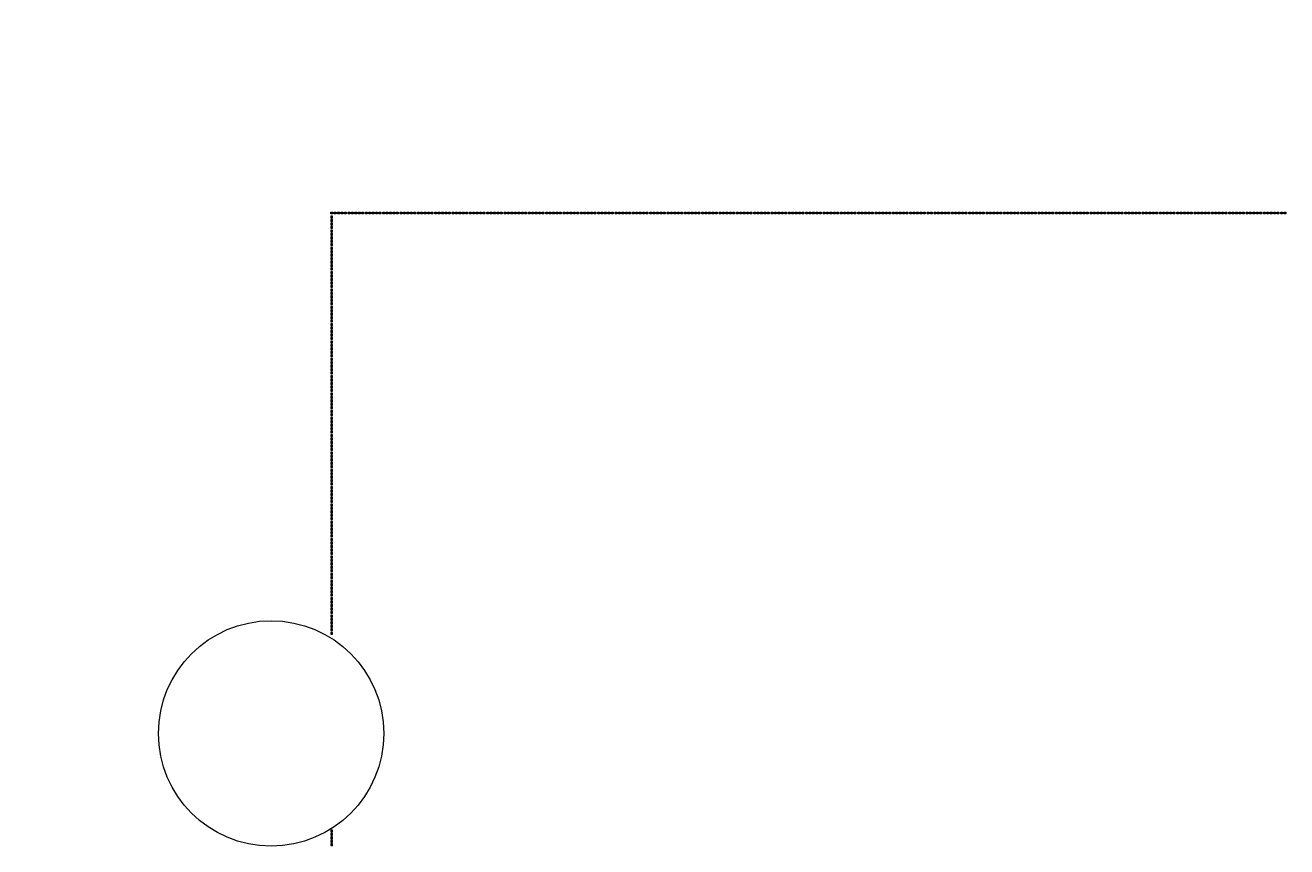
# Model space of a CAD drawing. Header units: inches. Extents: x 734146 to 834146, y 204695 to 304695.
# Drawn here: x 742060 to 744243, y 251534 to 252955 of the extents above; entities that cross this region are included whole.
import ezdxf

# ---------------------------------------------------------------- set-up
doc = ezdxf.new("R2010")
doc.units = ezdxf.units.IN
doc.header["$MEASUREMENT"] = 0

msp = doc.modelspace()

# ---------------------------------------------------------------- linework, layer by layer
for points in [[(742588.7, 252631.7), (742591.7, 252631.7), (742591.7, 252628.7), (742588.7, 252628.7)], [(742594.7, 252631.7), (742597.7, 252631.7), (742597.7, 252628.7), (742594.7, 252628.7)], [(742600.7, 252631.7), (742603.7, 252631.7), (742603.7, 252628.7), (742600.7, 252628.7)], [(742606.7, 252631.7), (742609.7, 252631.7), (742609.7, 252628.7), (742606.7, 252628.7)], [(742612.7, 252631.7), (742615.7, 252631.7), (742615.7, 252628.7), (742612.7, 252628.7)], [(742618.7, 252631.7), (742621.7, 252631.7), (742621.7, 252628.7), (742618.7, 252628.7)], [(742624.7, 252631.7), (742627.7, 252631.7), (742627.7, 252628.7), (742624.7, 252628.7)], [(742630.7, 252631.7), (742633.7, 252631.7), (742633.7, 252628.7), (742630.7, 252628.7)], [(742636.7, 252631.7), (742639.7, 252631.7), (742639.7, 252628.7), (742636.7, 252628.7)], [(742642.7, 252631.7), (742645.7, 252631.7), (742645.7, 252628.7), (742642.7, 252628.7)], [(742648.7, 252631.7), (742651.7, 252631.7), (742651.7, 252628.7), (742648.7, 252628.7)], [(742654.7, 252631.7), (742657.7, 252631.7), (742657.7, 252628.7), (742654.7, 252628.7)], [(742660.7, 252631.7), (742663.7, 252631.7), (742663.7, 252628.7), (742660.7, 252628.7)], [(742666.7, 252631.7), (742669.7, 252631.7), (742669.7, 252628.7), (742666.7, 252628.7)], [(742672.7, 252631.7), (742675.7, 252631.7), (742675.7, 252628.7), (742672.7, 252628.7)], [(742678.7, 252631.7), (742681.7, 252631.7), (742681.7, 252628.7), (742678.7, 252628.7)], [(742684.7, 252631.7), (742687.7, 252631.7), (742687.7, 252628.7), (742684.7, 252628.7)], [(742690.7, 252631.7), (742693.7, 252631.7), (742693.7, 252628.7), (742690.7, 252628.7)], [(742696.7, 252631.7), (742699.7, 252631.7), (742699.7, 252628.7), (742696.7, 252628.7)], [(742702.7, 252631.7), (742705.7, 252631.7), (742705.7, 252628.7), (742702.7, 252628.7)], [(742708.7, 252631.7), (742711.7, 252631.7), (742711.7, 252628.7), (742708.7, 252628.7)], [(742714.7, 252631.7), (742717.7, 252631.7), (742717.7, 252628.7), (742714.7, 252628.7)], [(742720.7, 252631.7), (742723.7, 252631.7), (742723.7, 252628.7), (742720.7, 252628.7)], [(742726.7, 252631.7), (742729.7, 252631.7), (742729.7, 252628.7), (742726.7, 252628.7)], [(742732.7, 252631.7), (742735.7, 252631.7), (742735.7, 252628.7), (742732.7, 252628.7)], [(742738.7, 252631.7), (742741.7, 252631.7), (742741.7, 252628.7), (742738.7, 252628.7)], [(742744.7, 252631.7), (742747.7, 252631.7), (742747.7, 252628.7), (742744.7, 252628.7)], [(742750.7, 252631.7), (742753.7, 252631.7), (742753.7, 252628.7), (742750.7, 252628.7)], [(742756.7, 252631.7), (742759.7, 252631.7), (742759.7, 252628.7), (742756.7, 252628.7)], [(742762.7, 252631.7), (742765.7, 252631.7), (742765.7, 252628.7), (742762.7, 252628.7)], [(742768.7, 252631.7), (742771.7, 252631.7), (742771.7, 252628.7), (742768.7, 252628.7)], [(742774.7, 252631.7), (742777.7, 252631.7), (742777.7, 252628.7), (742774.7, 252628.7)], [(742780.7, 252631.7), (742783.7, 252631.7), (742783.7, 252628.7), (742780.7, 252628.7)], [(742786.7, 252631.7), (742789.7, 252631.7), (742789.7, 252628.7), (742786.7, 252628.7)], [(742792.7, 252631.7), (742795.7, 252631.7), (742795.7, 252628.7), (742792.7, 252628.7)], [(742798.7, 252631.7), (742801.7, 252631.7), (742801.7, 252628.7), (742798.7, 252628.7)], [(742804.7, 252631.7), (742807.7, 252631.7), (742807.7, 252628.7), (742804.7, 252628.7)], [(742810.7, 252631.7), (742813.7, 252631.7), (742813.7, 252628.7), (742810.7, 252628.7)], [(742816.7, 252631.7), (742819.7, 252631.7), (742819.7, 252628.7), (742816.7, 252628.7)], [(742822.7, 252631.7), (742825.7, 252631.7), (742825.7, 252628.7), (742822.7, 252628.7)], [(742828.7, 252631.7), (742831.7, 252631.7), (742831.7, 252628.7), (742828.7, 252628.7)], [(742834.7, 252631.7), (742837.7, 252631.7), (742837.7, 252628.7), (742834.7, 252628.7)], [(742840.7, 252631.7), (742843.7, 252631.7), (742843.7, 252628.7), (742840.7, 252628.7)], [(742846.7, 252631.7), (742849.7, 252631.7), (742849.7, 252628.7), (742846.7, 252628.7)], [(742852.7, 252631.7), (742855.7, 252631.7), (742855.7, 252628.7), (742852.7, 252628.7)], [(742858.7, 252631.7), (742861.7, 252631.7), (742861.7, 252628.7), (742858.7, 252628.7)], [(742864.7, 252631.7), (742867.7, 252631.7), (742867.7, 252628.7), (742864.7, 252628.7)], [(742870.7, 252631.7), (742873.7, 252631.7), (742873.7, 252628.7), (742870.7, 252628.7)], [(742876.7, 252631.7), (742879.7, 252631.7), (742879.7, 252628.7), (742876.7, 252628.7)], [(742882.7, 252631.7), (742885.7, 252631.7), (742885.7, 252628.7), (742882.7, 252628.7)], [(742888.7, 252631.7), (742891.7, 252631.7), (742891.7, 252628.7), (742888.7, 252628.7)], [(742894.7, 252631.7), (742897.7, 252631.7), (742897.7, 252628.7), (742894.7, 252628.7)], [(742900.7, 252631.7), (742903.7, 252631.7), (742903.7, 252628.7), (742900.7, 252628.7)], [(742906.7, 252631.7), (742909.7, 252631.7), (742909.7, 252628.7), (742906.7, 252628.7)], [(742912.7, 252631.7), (742915.7, 252631.7), (742915.7, 252628.7), (742912.7, 252628.7)], [(742918.7, 252631.7), (742921.7, 252631.7), (742921.7, 252628.7), (742918.7, 252628.7)], [(742924.7, 252631.7), (742927.7, 252631.7), (742927.7, 252628.7), (742924.7, 252628.7)], [(742930.7, 252631.7), (742933.7, 252631.7), (742933.7, 252628.7), (742930.7, 252628.7)], [(742936.7, 252631.7), (742939.7, 252631.7), (742939.7, 252628.7), (742936.7, 252628.7)], [(742942.7, 252631.7), (742945.7, 252631.7), (742945.7, 252628.7), (742942.7, 252628.7)], [(742948.7, 252631.7), (742951.7, 252631.7), (742951.7, 252628.7), (742948.7, 252628.7)], [(742954.7, 252631.7), (742957.7, 252631.7), (742957.7, 252628.7), (742954.7, 252628.7)], [(742960.7, 252631.7), (742963.7, 252631.7), (742963.7, 252628.7), (742960.7, 252628.7)], [(742966.7, 252631.7), (742969.7, 252631.7), (742969.7, 252628.7), (742966.7, 252628.7)], [(742972.7, 252631.7), (742975.7, 252631.7), (742975.7, 252628.7), (742972.7, 252628.7)], [(742978.7, 252631.7), (742981.7, 252631.7), (742981.7, 252628.7), (742978.7, 252628.7)], [(742984.7, 252631.7), (742987.7, 252631.7), (742987.7, 252628.7), (742984.7, 252628.7)], [(742990.7, 252631.7), (742993.7, 252631.7), (742993.7, 252628.7), (742990.7, 252628.7)], [(742996.7, 252631.7), (742999.7, 252631.7), (742999.7, 252628.7), (742996.7, 252628.7)], [(743002.7, 252631.7), (743005.7, 252631.7), (743005.7, 252628.7), (743002.7, 252628.7)], [(743008.7, 252631.7), (743011.7, 252631.7), (743011.7, 252628.7), (743008.7, 252628.7)], [(743014.7, 252631.7), (743017.7, 252631.7), (743017.7, 252628.7), (743014.7, 252628.7)], [(743020.7, 252631.7), (743023.7, 252631.7), (743023.7, 252628.7), (743020.7, 252628.7)], [(743026.7, 252631.7), (743029.7, 252631.7), (743029.7, 252628.7), (743026.7, 252628.7)], [(743032.7, 252631.7), (743035.7, 252631.7), (743035.7, 252628.7), (743032.7, 252628.7)], [(743038.7, 252631.7), (743041.7, 252631.7), (743041.7, 252628.7), (743038.7, 252628.7)], [(743044.7, 252631.7), (743047.7, 252631.7), (743047.7, 252628.7), (743044.7, 252628.7)], [(743050.7, 252631.7), (743053.7, 252631.7), (743053.7, 252628.7), (743050.7, 252628.7)], [(743056.7, 252631.7), (743059.7, 252631.7), (743059.7, 252628.7), (743056.7, 252628.7)], [(743062.7, 252631.7), (743065.7, 252631.7), (743065.7, 252628.7), (743062.7, 252628.7)], [(743068.7, 252631.7), (743071.7, 252631.7), (743071.7, 252628.7), (743068.7, 252628.7)], [(743074.7, 252631.7), (743077.7, 252631.7), (743077.7, 252628.7), (743074.7, 252628.7)], [(743080.7, 252631.7), (743083.7, 252631.7), (743083.7, 252628.7), (743080.7, 252628.7)], [(743086.7, 252631.7), (743089.7, 252631.7), (743089.7, 252628.7), (743086.7, 252628.7)], [(743092.7, 252631.7), (743095.7, 252631.7), (743095.7, 252628.7), (743092.7, 252628.7)], [(743098.7, 252631.7), (743101.7, 252631.7), (743101.7, 252628.7), (743098.7, 252628.7)], [(743104.7, 252631.7), (743107.7, 252631.7), (743107.7, 252628.7), (743104.7, 252628.7)], [(743110.7, 252631.7), (743113.7, 252631.7), (743113.7, 252628.7), (743110.7, 252628.7)], [(743116.7, 252631.7), (743119.7, 252631.7), (743119.7, 252628.7), (743116.7, 252628.7)], [(743122.7, 252631.7), (743125.7, 252631.7), (743125.7, 252628.7), (743122.7, 252628.7)], [(743128.7, 252631.7), (743131.7, 252631.7), (743131.7, 252628.7), (743128.7, 252628.7)], [(743134.7, 252631.7), (743137.7, 252631.7), (743137.7, 252628.7), (743134.7, 252628.7)], [(743140.7, 252631.7), (743143.7, 252631.7), (743143.7, 252628.7), (743140.7, 252628.7)], [(743146.7, 252631.7), (743149.7, 252631.7), (743149.7, 252628.7), (743146.7, 252628.7)], [(743152.7, 252631.7), (743155.7, 252631.7), (743155.7, 252628.7), (743152.7, 252628.7)], [(743158.7, 252631.7), (743161.7, 252631.7), (743161.7, 252628.7), (743158.7, 252628.7)], [(743164.7, 252631.7), (743167.7, 252631.7), (743167.7, 252628.7), (743164.7, 252628.7)], [(743170.7, 252631.7), (743173.7, 252631.7), (743173.7, 252628.7), (743170.7, 252628.7)], [(743176.7, 252631.7), (743179.7, 252631.7), (743179.7, 252628.7), (743176.7, 252628.7)], [(743182.7, 252631.7), (743185.7, 252631.7), (743185.7, 252628.7), (743182.7, 252628.7)], [(743188.7, 252631.7), (743191.7, 252631.7), (743191.7, 252628.7), (743188.7, 252628.7)], [(743194.7, 252631.7), (743197.7, 252631.7), (743197.7, 252628.7), (743194.7, 252628.7)], [(743200.7, 252631.7), (743203.7, 252631.7), (743203.7, 252628.7), (743200.7, 252628.7)], [(743206.7, 252631.7), (743209.7, 252631.7), (743209.7, 252628.7), (743206.7, 252628.7)], [(743212.7, 252631.7), (743215.7, 252631.7), (743215.7, 252628.7), (743212.7, 252628.7)], [(743218.7, 252631.7), (743221.7, 252631.7), (743221.7, 252628.7), (743218.7, 252628.7)], [(743224.7, 252631.7), (743227.7, 252631.7), (743227.7, 252628.7), (743224.7, 252628.7)], [(743230.7, 252631.7), (743233.7, 252631.7), (743233.7, 252628.7), (743230.7, 252628.7)], [(743236.7, 252631.7), (743239.7, 252631.7), (743239.7, 252628.7), (743236.7, 252628.7)], [(743242.7, 252631.7), (743245.7, 252631.7), (743245.7, 252628.7), (743242.7, 252628.7)], [(743248.7, 252631.7), (743251.7, 252631.7), (743251.7, 252628.7), (743248.7, 252628.7)], [(743254.7, 252631.7), (743257.7, 252631.7), (743257.7, 252628.7), (743254.7, 252628.7)], [(743260.7, 252631.7), (743263.7, 252631.7), (743263.7, 252628.7), (743260.7, 252628.7)], [(743266.7, 252631.7), (743269.7, 252631.7), (743269.7, 252628.7), (743266.7, 252628.7)], [(743272.7, 252631.7), (743275.7, 252631.7), (743275.7, 252628.7), (743272.7, 252628.7)], [(743278.7, 252631.7), (743281.7, 252631.7), (743281.7, 252628.7), (743278.7, 252628.7)], [(743284.7, 252631.7), (743287.7, 252631.7), (743287.7, 252628.7), (743284.7, 252628.7)], [(743290.7, 252631.7), (743293.7, 252631.7), (743293.7, 252628.7), (743290.7, 252628.7)], [(743296.7, 252631.7), (743299.7, 252631.7), (743299.7, 252628.7), (743296.7, 252628.7)], [(743302.7, 252631.7), (743305.7, 252631.7), (743305.7, 252628.7), (743302.7, 252628.7)], [(743308.7, 252631.7), (743311.7, 252631.7), (743311.7, 252628.7), (743308.7, 252628.7)], [(743314.7, 252631.7), (743317.7, 252631.7), (743317.7, 252628.7), (743314.7, 252628.7)], [(743320.7, 252631.7), (743323.7, 252631.7), (743323.7, 252628.7), (743320.7, 252628.7)], [(743326.7, 252631.7), (743329.7, 252631.7), (743329.7, 252628.7), (743326.7, 252628.7)], [(743332.7, 252631.7), (743335.7, 252631.7), (743335.7, 252628.7), (743332.7, 252628.7)], [(743338.7, 252631.7), (743341.7, 252631.7), (743341.7, 252628.7), (743338.7, 252628.7)], [(743344.7, 252631.7), (743347.7, 252631.7), (743347.7, 252628.7), (743344.7, 252628.7)], [(743350.7, 252631.7), (743353.7, 252631.7), (743353.7, 252628.7), (743350.7, 252628.7)], [(743356.7, 252631.7), (743359.7, 252631.7), (743359.7, 252628.7), (743356.7, 252628.7)], [(743362.7, 252631.7), (743365.7, 252631.7), (743365.7, 252628.7), (743362.7, 252628.7)], [(743368.7, 252631.7), (743371.7, 252631.7), (743371.7, 252628.7), (743368.7, 252628.7)], [(743374.7, 252631.7), (743377.7, 252631.7), (743377.7, 252628.7), (743374.7, 252628.7)], [(743380.7, 252631.7), (743383.7, 252631.7), (743383.7, 252628.7), (743380.7, 252628.7)], [(743386.7, 252631.7), (743389.7, 252631.7), (743389.7, 252628.7), (743386.7, 252628.7)], [(743392.7, 252631.7), (743395.7, 252631.7), (743395.7, 252628.7), (743392.7, 252628.7)], [(743398.7, 252631.7), (743401.7, 252631.7), (743401.7, 252628.7), (743398.7, 252628.7)], [(743404.7, 252631.7), (743407.7, 252631.7), (743407.7, 252628.7), (743404.7, 252628.7)], [(743410.7, 252631.7), (743413.7, 252631.7), (743413.7, 252628.7), (743410.7, 252628.7)], [(743416.7, 252631.7), (743419.7, 252631.7), (743419.7, 252628.7), (743416.7, 252628.7)], [(743422.7, 252631.7), (743425.7, 252631.7), (743425.7, 252628.7), (743422.7, 252628.7)], [(743428.7, 252631.7), (743431.7, 252631.7), (743431.7, 252628.7), (743428.7, 252628.7)], [(743434.7, 252631.7), (743437.7, 252631.7), (743437.7, 252628.7), (743434.7, 252628.7)], [(743440.7, 252631.7), (743443.7, 252631.7), (743443.7, 252628.7), (743440.7, 252628.7)], [(743446.7, 252631.7), (743449.7, 252631.7), (743449.7, 252628.7), (743446.7, 252628.7)], [(743452.7, 252631.7), (743455.7, 252631.7), (743455.7, 252628.7), (743452.7, 252628.7)], [(743458.7, 252631.7), (743461.7, 252631.7), (743461.7, 252628.7), (743458.7, 252628.7)], [(743464.7, 252631.7), (743467.7, 252631.7), (743467.7, 252628.7), (743464.7, 252628.7)], [(743470.7, 252631.7), (743473.7, 252631.7), (743473.7, 252628.7), (743470.7, 252628.7)], [(743476.7, 252631.7), (743479.7, 252631.7), (743479.7, 252628.7), (743476.7, 252628.7)], [(743482.7, 252631.7), (743485.7, 252631.7), (743485.7, 252628.7), (743482.7, 252628.7)], [(743488.7, 252631.7), (743491.7, 252631.7), (743491.7, 252628.7), (743488.7, 252628.7)], [(743494.7, 252631.7), (743497.7, 252631.7), (743497.7, 252628.7), (743494.7, 252628.7)], [(743500.7, 252631.7), (743503.7, 252631.7), (743503.7, 252628.7), (743500.7, 252628.7)], [(743506.7, 252631.7), (743509.7, 252631.7), (743509.7, 252628.7), (743506.7, 252628.7)], [(743512.7, 252631.7), (743515.7, 252631.7), (743515.7, 252628.7), (743512.7, 252628.7)], [(743518.7, 252631.7), (743521.7, 252631.7), (743521.7, 252628.7), (743518.7, 252628.7)], [(743524.7, 252631.7), (743527.7, 252631.7), (743527.7, 252628.7), (743524.7, 252628.7)], [(743530.7, 252631.7), (743533.7, 252631.7), (743533.7, 252628.7), (743530.7, 252628.7)], [(743536.7, 252631.7), (743539.7, 252631.7), (743539.7, 252628.7), (743536.7, 252628.7)], [(743542.7, 252631.7), (743545.7, 252631.7), (743545.7, 252628.7), (743542.7, 252628.7)], [(743548.7, 252631.7), (743551.7, 252631.7), (743551.7, 252628.7), (743548.7, 252628.7)], [(743554.7, 252631.7), (743557.7, 252631.7), (743557.7, 252628.7), (743554.7, 252628.7)], [(743560.7, 252631.7), (743563.7, 252631.7), (743563.7, 252628.7), (743560.7, 252628.7)], [(743566.7, 252631.7), (743569.7, 252631.7), (743569.7, 252628.7), (743566.7, 252628.7)], [(743572.7, 252631.7), (743575.7, 252631.7), (743575.7, 252628.7), (743572.7, 252628.7)], [(743578.7, 252631.7), (743581.7, 252631.7), (743581.7, 252628.7), (743578.7, 252628.7)], [(743584.7, 252631.7), (743587.7, 252631.7), (743587.7, 252628.7), (743584.7, 252628.7)], [(743590.7, 252631.7), (743593.7, 252631.7), (743593.7, 252628.7), (743590.7, 252628.7)], [(743596.7, 252631.7), (743599.7, 252631.7), (743599.7, 252628.7), (743596.7, 252628.7)], [(743602.7, 252631.7), (743605.7, 252631.7), (743605.7, 252628.7), (743602.7, 252628.7)], [(743608.7, 252631.7), (743611.7, 252631.7), (743611.7, 252628.7), (743608.7, 252628.7)], [(743614.7, 252631.7), (743617.7, 252631.7), (743617.7, 252628.7), (743614.7, 252628.7)], [(743620.7, 252631.7), (743623.7, 252631.7), (743623.7, 252628.7), (743620.7, 252628.7)], [(743626.7, 252631.7), (743629.7, 252631.7), (743629.7, 252628.7), (743626.7, 252628.7)], [(743632.7, 252631.7), (743635.7, 252631.7), (743635.7, 252628.7), (743632.7, 252628.7)], [(743638.7, 252631.7), (743641.7, 252631.7), (743641.7, 252628.7), (743638.7, 252628.7)], [(743644.7, 252631.7), (743647.7, 252631.7), (743647.7, 252628.7), (743644.7, 252628.7)], [(743650.7, 252631.7), (743653.7, 252631.7), (743653.7, 252628.7), (743650.7, 252628.7)], [(743656.7, 252631.7), (743659.7, 252631.7), (743659.7, 252628.7), (743656.7, 252628.7)], [(743662.7, 252631.7), (743665.7, 252631.7), (743665.7, 252628.7), (743662.7, 252628.7)], [(743668.7, 252631.7), (743671.7, 252631.7), (743671.7, 252628.7), (743668.7, 252628.7)], [(743674.7, 252631.7), (743677.7, 252631.7), (743677.7, 252628.7), (743674.7, 252628.7)], [(743680.7, 252631.7), (743683.7, 252631.7), (743683.7, 252628.7), (743680.7, 252628.7)], [(743686.7, 252631.7), (743689.7, 252631.7), (743689.7, 252628.7), (743686.7, 252628.7)], [(743692.7, 252631.7), (743695.7, 252631.7), (743695.7, 252628.7), (743692.7, 252628.7)], [(743698.7, 252631.7), (743701.7, 252631.7), (743701.7, 252628.7), (743698.7, 252628.7)], [(743704.7, 252631.7), (743707.7, 252631.7), (743707.7, 252628.7), (743704.7, 252628.7)], [(743710.7, 252631.7), (743713.7, 252631.7), (743713.7, 252628.7), (743710.7, 252628.7)], [(743716.7, 252631.7), (743719.7, 252631.7), (743719.7, 252628.7), (743716.7, 252628.7)], [(743722.7, 252631.7), (743725.7, 252631.7), (743725.7, 252628.7), (743722.7, 252628.7)], [(743728.7, 252631.7), (743731.7, 252631.7), (743731.7, 252628.7), (743728.7, 252628.7)], [(743734.7, 252631.7), (743737.7, 252631.7), (743737.7, 252628.7), (743734.7, 252628.7)], [(743740.7, 252631.7), (743743.7, 252631.7), (743743.7, 252628.7), (743740.7, 252628.7)], [(743746.7, 252631.7), (743749.7, 252631.7), (743749.7, 252628.7), (743746.7, 252628.7)], [(743752.7, 252631.7), (743755.7, 252631.7), (743755.7, 252628.7), (743752.7, 252628.7)], [(743758.7, 252631.7), (743761.7, 252631.7), (743761.7, 252628.7), (743758.7, 252628.7)], [(743764.7, 252631.7), (743767.7, 252631.7), (743767.7, 252628.7), (743764.7, 252628.7)], [(743770.7, 252631.7), (743773.7, 252631.7), (743773.7, 252628.7), (743770.7, 252628.7)], [(743776.7, 252631.7), (743779.7, 252631.7), (743779.7, 252628.7), (743776.7, 252628.7)], [(743782.7, 252631.7), (743785.7, 252631.7), (743785.7, 252628.7), (743782.7, 252628.7)], [(743788.7, 252631.7), (743791.7, 252631.7), (743791.7, 252628.7), (743788.7, 252628.7)], [(743794.7, 252631.7), (743797.7, 252631.7), (743797.7, 252628.7), (743794.7, 252628.7)], [(743800.7, 252631.7), (743803.7, 252631.7), (743803.7, 252628.7), (743800.7, 252628.7)], [(743806.7, 252631.7), (743809.7, 252631.7), (743809.7, 252628.7), (743806.7, 252628.7)], [(743812.7, 252631.7), (743815.7, 252631.7), (743815.7, 252628.7), (743812.7, 252628.7)], [(743818.7, 252631.7), (743821.7, 252631.7), (743821.7, 252628.7), (743818.7, 252628.7)], [(743824.7, 252631.7), (743827.7, 252631.7), (743827.7, 252628.7), (743824.7, 252628.7)], [(743830.7, 252631.7), (743833.7, 252631.7), (743833.7, 252628.7), (743830.7, 252628.7)], [(743836.7, 252631.7), (743839.7, 252631.7), (743839.7, 252628.7), (743836.7, 252628.7)], [(743842.7, 252631.7), (743845.7, 252631.7), (743845.7, 252628.7), (743842.7, 252628.7)], [(743848.7, 252631.7), (743851.7, 252631.7), (743851.7, 252628.7), (743848.7, 252628.7)], [(743854.7, 252631.7), (743857.7, 252631.7), (743857.7, 252628.7), (743854.7, 252628.7)], [(743860.7, 252631.7), (743863.7, 252631.7), (743863.7, 252628.7), (743860.7, 252628.7)], [(743866.7, 252631.7), (743869.7, 252631.7), (743869.7, 252628.7), (743866.7, 252628.7)], [(743872.7, 252631.7), (743875.7, 252631.7), (743875.7, 252628.7), (743872.7, 252628.7)], [(743878.7, 252631.7), (743881.7, 252631.7), (743881.7, 252628.7), (743878.7, 252628.7)], [(743884.7, 252631.7), (743887.7, 252631.7), (743887.7, 252628.7), (743884.7, 252628.7)], [(743890.7, 252631.7), (743893.7, 252631.7), (743893.7, 252628.7), (743890.7, 252628.7)], [(743896.7, 252631.7), (743899.7, 252631.7), (743899.7, 252628.7), (743896.7, 252628.7)], [(743902.7, 252631.7), (743905.7, 252631.7), (743905.7, 252628.7), (743902.7, 252628.7)], [(743908.7, 252631.7), (743911.7, 252631.7), (743911.7, 252628.7), (743908.7, 252628.7)], [(743914.7, 252631.7), (743917.7, 252631.7), (743917.7, 252628.7), (743914.7, 252628.7)], [(743920.7, 252631.7), (743923.7, 252631.7), (743923.7, 252628.7), (743920.7, 252628.7)], [(743926.7, 252631.7), (743929.7, 252631.7), (743929.7, 252628.7), (743926.7, 252628.7)], [(743932.7, 252631.7), (743935.7, 252631.7), (743935.7, 252628.7), (743932.7, 252628.7)], [(743938.7, 252631.7), (743941.7, 252631.7), (743941.7, 252628.7), (743938.7, 252628.7)], [(743944.7, 252631.7), (743947.7, 252631.7), (743947.7, 252628.7), (743944.7, 252628.7)], [(743950.7, 252631.7), (743953.7, 252631.7), (743953.7, 252628.7), (743950.7, 252628.7)], [(743956.7, 252631.7), (743959.7, 252631.7), (743959.7, 252628.7), (743956.7, 252628.7)], [(743962.7, 252631.7), (743965.7, 252631.7), (743965.7, 252628.7), (743962.7, 252628.7)], [(743968.7, 252631.7), (743971.7, 252631.7), (743971.7, 252628.7), (743968.7, 252628.7)], [(743974.7, 252631.7), (743977.7, 252631.7), (743977.7, 252628.7), (743974.7, 252628.7)], [(743980.7, 252631.7), (743983.7, 252631.7), (743983.7, 252628.7), (743980.7, 252628.7)], [(743986.7, 252631.7), (743989.7, 252631.7), (743989.7, 252628.7), (743986.7, 252628.7)], [(743992.7, 252631.7), (743995.7, 252631.7), (743995.7, 252628.7), (743992.7, 252628.7)], [(743998.7, 252631.7), (744001.7, 252631.7), (744001.7, 252628.7), (743998.7, 252628.7)], [(744004.7, 252631.7), (744007.7, 252631.7), (744007.7, 252628.7), (744004.7, 252628.7)], [(744010.7, 252631.7), (744013.7, 252631.7), (744013.7, 252628.7), (744010.7, 252628.7)], [(744016.7, 252631.7), (744019.7, 252631.7), (744019.7, 252628.7), (744016.7, 252628.7)], [(744022.7, 252631.7), (744025.7, 252631.7), (744025.7, 252628.7), (744022.7, 252628.7)], [(744028.7, 252631.7), (744031.7, 252631.7), (744031.7, 252628.7), (744028.7, 252628.7)], [(744034.7, 252631.7), (744037.7, 252631.7), (744037.7, 252628.7), (744034.7, 252628.7)], [(744040.7, 252631.7), (744043.7, 252631.7), (744043.7, 252628.7), (744040.7, 252628.7)], [(744046.7, 252631.7), (744049.7, 252631.7), (744049.7, 252628.7), (744046.7, 252628.7)], [(744052.7, 252631.7), (744055.7, 252631.7), (744055.7, 252628.7), (744052.7, 252628.7)], [(744058.7, 252631.7), (744061.7, 252631.7), (744061.7, 252628.7), (744058.7, 252628.7)], [(744064.7, 252631.7), (744067.7, 252631.7), (744067.7, 252628.7), (744064.7, 252628.7)], [(744070.7, 252631.7), (744073.7, 252631.7), (744073.7, 252628.7), (744070.7, 252628.7)], [(744076.7, 252631.7), (744079.7, 252631.7), (744079.7, 252628.7), (744076.7, 252628.7)], [(744082.7, 252631.7), (744085.7, 252631.7), (744085.7, 252628.7), (744082.7, 252628.7)], [(744088.7, 252631.7), (744091.7, 252631.7), (744091.7, 252628.7), (744088.7, 252628.7)], [(744094.7, 252631.7), (744097.7, 252631.7), (744097.7, 252628.7), (744094.7, 252628.7)], [(744100.7, 252631.7), (744103.7, 252631.7), (744103.7, 252628.7), (744100.7, 252628.7)], [(744106.7, 252631.7), (744109.7, 252631.7), (744109.7, 252628.7), (744106.7, 252628.7)], [(744112.7, 252631.7), (744115.7, 252631.7), (744115.7, 252628.7), (744112.7, 252628.7)], [(744118.7, 252631.7), (744121.7, 252631.7), (744121.7, 252628.7), (744118.7, 252628.7)], [(744124.7, 252631.7), (744127.7, 252631.7), (744127.7, 252628.7), (744124.7, 252628.7)], [(744130.7, 252631.7), (744133.7, 252631.7), (744133.7, 252628.7), (744130.7, 252628.7)], [(744136.7, 252631.7), (744139.7, 252631.7), (744139.7, 252628.7), (744136.7, 252628.7)], [(744142.7, 252631.7), (744145.7, 252631.7), (744145.7, 252628.7), (744142.7, 252628.7)], [(744148.7, 252631.7), (744151.7, 252631.7), (744151.7, 252628.7), (744148.7, 252628.7)], [(744154.7, 252631.7), (744157.7, 252631.7), (744157.7, 252628.7), (744154.7, 252628.7)], [(744160.7, 252631.7), (744163.7, 252631.7), (744163.7, 252628.7), (744160.7, 252628.7)], [(744166.7, 252631.7), (744169.7, 252631.7), (744169.7, 252628.7), (744166.7, 252628.7)], [(744172.7, 252631.7), (744175.7, 252631.7), (744175.7, 252628.7), (744172.7, 252628.7)], [(744178.7, 252631.7), (744181.7, 252631.7), (744181.7, 252628.7), (744178.7, 252628.7)], [(744184.7, 252631.7), (744187.7, 252631.7), (744187.7, 252628.7), (744184.7, 252628.7)], [(744190.7, 252631.7), (744193.7, 252631.7), (744193.7, 252628.7), (744190.7, 252628.7)], [(744196.7, 252631.7), (744199.7, 252631.7), (744199.7, 252628.7), (744196.7, 252628.7)], [(744202.7, 252631.7), (744205.7, 252631.7), (744205.7, 252628.7), (744202.7, 252628.7)], [(744208.7, 252631.7), (744211.7, 252631.7), (744211.7, 252628.7), (744208.7, 252628.7)], [(744214.7, 252631.7), (744217.7, 252631.7), (744217.7, 252628.7), (744214.7, 252628.7)], [(744220.7, 252631.7), (744223.7, 252631.7), (744223.7, 252628.7), (744220.7, 252628.7)], [(744226.7, 252631.7), (744229.7, 252631.7), (744229.7, 252628.7), (744226.7, 252628.7)], [(744232.7, 252631.7), (744235.7, 252631.7), (744235.7, 252628.7), (744232.7, 252628.7)], [(744238.7, 252631.7), (744241.7, 252631.7), (744241.7, 252628.7), (744238.7, 252628.7)], [(742588.7, 252621.6), (742591.7, 252621.6), (742591.7, 252624.6), (742588.7, 252624.6)], [(742588.7, 252615.6), (742591.7, 252615.6), (742591.7, 252618.6), (742588.7, 252618.6)], [(742588.7, 252609.6), (742591.7, 252609.6), (742591.7, 252612.6), (742588.7, 252612.6)], [(742588.7, 252603.6), (742591.7, 252603.6), (742591.7, 252606.6), (742588.7, 252606.6)], [(742588.7, 252597.6), (742591.7, 252597.6), (742591.7, 252600.6), (742588.7, 252600.6)], [(742588.7, 252591.6), (742591.7, 252591.6), (742591.7, 252594.6), (742588.7, 252594.6)], [(742588.7, 252585.6), (742591.7, 252585.6), (742591.7, 252588.6), (742588.7, 252588.6)], [(742588.7, 252579.6), (742591.7, 252579.6), (742591.7, 252582.6), (742588.7, 252582.6)], [(742588.7, 252573.6), (742591.7, 252573.6), (742591.7, 252576.6), (742588.7, 252576.6)], [(742588.7, 252567.6), (742591.7, 252567.6), (742591.7, 252570.6), (742588.7, 252570.6)], [(742588.7, 252561.6), (742591.7, 252561.6), (742591.7, 252564.6), (742588.7, 252564.6)], [(742588.7, 252555.6), (742591.7, 252555.6), (742591.7, 252558.6), (742588.7, 252558.6)], [(742588.7, 252549.6), (742591.7, 252549.6), (742591.7, 252552.6), (742588.7, 252552.6)], [(742588.7, 252543.6), (742591.7, 252543.6), (742591.7, 252546.6), (742588.7, 252546.6)], [(742588.7, 252537.6), (742591.7, 252537.6), (742591.7, 252540.6), (742588.7, 252540.6)], [(742588.7, 252531.6), (742591.7, 252531.6), (742591.7, 252534.6), (742588.7, 252534.6)], [(742588.7, 252525.6), (742591.7, 252525.6), (742591.7, 252528.6), (742588.7, 252528.6)], [(742588.7, 252519.6), (742591.7, 252519.6), (742591.7, 252522.6), (742588.7, 252522.6)], [(742588.7, 252513.6), (742591.7, 252513.6), (742591.7, 252516.6), (742588.7, 252516.6)], [(742588.7, 252507.6), (742591.7, 252507.6), (742591.7, 252510.6), (742588.7, 252510.6)], [(742588.7, 252501.6), (742591.7, 252501.6), (742591.7, 252504.6), (742588.7, 252504.6)], [(742588.7, 252495.6), (742591.7, 252495.6), (742591.7, 252498.6), (742588.7, 252498.6)], [(742588.7, 252489.6), (742591.7, 252489.6), (742591.7, 252492.6), (742588.7, 252492.6)], [(742588.7, 252483.6), (742591.7, 252483.6), (742591.7, 252486.6), (742588.7, 252486.6)], [(742588.7, 252477.6), (742591.7, 252477.6), (742591.7, 252480.6), (742588.7, 252480.6)], [(742588.7, 252471.6), (742591.7, 252471.6), (742591.7, 252474.6), (742588.7, 252474.6)], [(742588.7, 252465.6), (742591.7, 252465.6), (742591.7, 252468.6), (742588.7, 252468.6)], [(742588.7, 252459.6), (742591.7, 252459.6), (742591.7, 252462.6), (742588.7, 252462.6)], [(742588.7, 252453.6), (742591.7, 252453.6), (742591.7, 252456.6), (742588.7, 252456.6)], [(742588.7, 252447.6), (742591.7, 252447.6), (742591.7, 252450.6), (742588.7, 252450.6)], [(742588.7, 252441.6), (742591.7, 252441.6), (742591.7, 252444.6), (742588.7, 252444.6)], [(742588.7, 252435.6), (742591.7, 252435.6), (742591.7, 252438.6), (742588.7, 252438.6)], [(742588.7, 252429.6), (742591.7, 252429.6), (742591.7, 252432.6), (742588.7, 252432.6)], [(742588.7, 252423.6), (742591.7, 252423.6), (742591.7, 252426.6), (742588.7, 252426.6)], [(742588.7, 252417.6), (742591.7, 252417.6), (742591.7, 252420.6), (742588.7, 252420.6)], [(742588.7, 252411.6), (742591.7, 252411.6), (742591.7, 252414.6), (742588.7, 252414.6)], [(742588.7, 252405.6), (742591.7, 252405.6), (742591.7, 252408.6), (742588.7, 252408.6)], [(742588.7, 252399.6), (742591.7, 252399.6), (742591.7, 252402.6), (742588.7, 252402.6)], [(742588.7, 252393.6), (742591.7, 252393.6), (742591.7, 252396.6), (742588.7, 252396.6)], [(742588.7, 252387.6), (742591.7, 252387.6), (742591.7, 252390.6), (742588.7, 252390.6)], [(742588.7, 252381.6), (742591.7, 252381.6), (742591.7, 252384.6), (742588.7, 252384.6)], [(742588.7, 252375.6), (742591.7, 252375.6), (742591.7, 252378.6), (742588.7, 252378.6)], [(742588.7, 252369.6), (742591.7, 252369.6), (742591.7, 252372.6), (742588.7, 252372.6)], [(742588.7, 252363.6), (742591.7, 252363.6), (742591.7, 252366.6), (742588.7, 252366.6)], [(742588.7, 252357.6), (742591.7, 252357.6), (742591.7, 252360.6), (742588.7, 252360.6)], [(742588.7, 252351.6), (742591.7, 252351.6), (742591.7, 252354.6), (742588.7, 252354.6)], [(742588.7, 252345.6), (742591.7, 252345.6), (742591.7, 252348.6), (742588.7, 252348.6)], [(742588.7, 252339.6), (742591.7, 252339.6), (742591.7, 252342.6), (742588.7, 252342.6)], [(742588.7, 252333.6), (742591.7, 252333.6), (742591.7, 252336.6), (742588.7, 252336.6)], [(742588.7, 252327.6), (742591.7, 252327.6), (742591.7, 252330.6), (742588.7, 252330.6)], [(742588.7, 252321.6), (742591.7, 252321.6), (742591.7, 252324.6), (742588.7, 252324.6)], [(742588.7, 252315.6), (742591.7, 252315.6), (742591.7, 252318.6), (742588.7, 252318.6)], [(742588.7, 252309.6), (742591.7, 252309.6), (742591.7, 252312.6), (742588.7, 252312.6)], [(742588.7, 252303.6), (742591.7, 252303.6), (742591.7, 252306.6), (742588.7, 252306.6)], [(742588.7, 252297.6), (742591.7, 252297.6), (742591.7, 252300.6), (742588.7, 252300.6)], [(742588.7, 252291.6), (742591.7, 252291.6), (742591.7, 252294.6), (742588.7, 252294.6)], [(742588.7, 252285.6), (742591.7, 252285.6), (742591.7, 252288.6), (742588.7, 252288.6)], [(742588.7, 252279.6), (742591.7, 252279.6), (742591.7, 252282.6), (742588.7, 252282.6)], [(742588.7, 252273.6), (742591.7, 252273.6), (742591.7, 252276.6), (742588.7, 252276.6)], [(742588.7, 252267.6), (742591.7, 252267.6), (742591.7, 252270.6), (742588.7, 252270.6)], [(742588.7, 252261.6), (742591.7, 252261.6), (742591.7, 252264.6), (742588.7, 252264.6)], [(742588.7, 252255.6), (742591.7, 252255.6), (742591.7, 252258.6), (742588.7, 252258.6)], [(742588.7, 252249.6), (742591.7, 252249.6), (742591.7, 252252.6), (742588.7, 252252.6)], [(742588.7, 252243.6), (742591.7, 252243.6), (742591.7, 252246.6), (742588.7, 252246.6)], [(742588.7, 252237.6), (742591.7, 252237.6), (742591.7, 252240.6), (742588.7, 252240.6)], [(742588.7, 252231.6), (742591.7, 252231.6), (742591.7, 252234.6), (742588.7, 252234.6)], [(742588.7, 252225.6), (742591.7, 252225.6), (742591.7, 252228.6), (742588.7, 252228.6)], [(742588.7, 252219.6), (742591.7, 252219.6), (742591.7, 252222.6), (742588.7, 252222.6)], [(742588.7, 252213.6), (742591.7, 252213.6), (742591.7, 252216.6), (742588.7, 252216.6)], [(742588.7, 252207.6), (742591.7, 252207.6), (742591.7, 252210.6), (742588.7, 252210.6)], [(742588.7, 252201.6), (742591.7, 252201.6), (742591.7, 252204.6), (742588.7, 252204.6)], [(742588.7, 252195.6), (742591.7, 252195.6), (742591.7, 252198.6), (742588.7, 252198.6)], [(742588.7, 252189.6), (742591.7, 252189.6), (742591.7, 252192.6), (742588.7, 252192.6)], [(742588.7, 252183.6), (742591.7, 252183.6), (742591.7, 252186.6), (742588.7, 252186.6)], [(742588.7, 252177.6), (742591.7, 252177.6), (742591.7, 252180.6), (742588.7, 252180.6)], [(742588.7, 252171.6), (742591.7, 252171.6), (742591.7, 252174.6), (742588.7, 252174.6)], [(742588.7, 252165.6), (742591.7, 252165.6), (742591.7, 252168.6), (742588.7, 252168.6)], [(742588.7, 252159.6), (742591.7, 252159.6), (742591.7, 252162.6), (742588.7, 252162.6)], [(742588.7, 252153.6), (742591.7, 252153.6), (742591.7, 252156.6), (742588.7, 252156.6)], [(742588.7, 252147.6), (742591.7, 252147.6), (742591.7, 252150.6), (742588.7, 252150.6)], [(742588.7, 252141.6), (742591.7, 252141.6), (742591.7, 252144.6), (742588.7, 252144.6)], [(742588.7, 252135.6), (742591.7, 252135.6), (742591.7, 252138.6), (742588.7, 252138.6)], [(742588.7, 252129.6), (742591.7, 252129.6), (742591.7, 252132.6), (742588.7, 252132.6)], [(742588.7, 252123.6), (742591.7, 252123.6), (742591.7, 252126.6), (742588.7, 252126.6)], [(742588.7, 252117.6), (742591.7, 252117.6), (742591.7, 252120.6), (742588.7, 252120.6)], [(742588.7, 252111.6), (742591.7, 252111.6), (742591.7, 252114.6), (742588.7, 252114.6)], [(742588.7, 252105.6), (742591.7, 252105.6), (742591.7, 252108.6), (742588.7, 252108.6)], [(742588.7, 252099.6), (742591.7, 252099.6), (742591.7, 252102.6), (742588.7, 252102.6)], [(742588.7, 252093.6), (742591.7, 252093.6), (742591.7, 252096.6), (742588.7, 252096.6)], [(742588.7, 252087.6), (742591.7, 252087.6), (742591.7, 252090.6), (742588.7, 252090.6)], [(742588.7, 252081.6), (742591.7, 252081.6), (742591.7, 252084.6), (742588.7, 252084.6)], [(742588.7, 252075.6), (742591.7, 252075.6), (742591.7, 252078.6), (742588.7, 252078.6)], [(742588.7, 252069.6), (742591.7, 252069.6), (742591.7, 252072.6), (742588.7, 252072.6)], [(742588.7, 252063.6), (742591.7, 252063.6), (742591.7, 252066.6), (742588.7, 252066.6)], [(742588.7, 252057.6), (742591.7, 252057.6), (742591.7, 252060.6), (742588.7, 252060.6)], [(742588.7, 252051.6), (742591.7, 252051.6), (742591.7, 252054.6), (742588.7, 252054.6)], [(742588.7, 252045.6), (742591.7, 252045.6), (742591.7, 252048.6), (742588.7, 252048.6)], [(742588.7, 252039.6), (742591.7, 252039.6), (742591.7, 252042.6), (742588.7, 252042.6)], [(742588.7, 252033.6), (742591.7, 252033.6), (742591.7, 252036.6), (742588.7, 252036.6)], [(742588.7, 252027.6), (742591.7, 252027.6), (742591.7, 252030.6), (742588.7, 252030.6)], [(742588.7, 252021.6), (742591.7, 252021.6), (742591.7, 252024.6), (742588.7, 252024.6)], [(742588.7, 252015.6), (742591.7, 252015.6), (742591.7, 252018.6), (742588.7, 252018.6)], [(742588.7, 252009.6), (742591.7, 252009.6), (742591.7, 252012.6), (742588.7, 252012.6)], [(742588.7, 252003.6), (742591.7, 252003.6), (742591.7, 252006.6), (742588.7, 252006.6)], [(742588.7, 251997.6), (742591.7, 251997.6), (742591.7, 252000.6), (742588.7, 252000.6)], [(742588.7, 251991.6), (742591.7, 251991.6), (742591.7, 251994.6), (742588.7, 251994.6)], [(742588.7, 251985.6), (742591.7, 251985.6), (742591.7, 251988.6), (742588.7, 251988.6)], [(742588.7, 251979.6), (742591.7, 251979.6), (742591.7, 251982.6), (742588.7, 251982.6)], [(742588.7, 251973.6), (742591.7, 251973.6), (742591.7, 251976.6), (742588.7, 251976.6)], [(742588.7, 251967.6), (742591.7, 251967.6), (742591.7, 251970.6), (742588.7, 251970.6)], [(742588.7, 251961.6), (742591.7, 251961.6), (742591.7, 251964.6), (742588.7, 251964.6)], [(742588.7, 251955.6), (742591.7, 251955.6), (742591.7, 251958.6), (742588.7, 251958.6)], [(742588.7, 251949.6), (742591.7, 251949.6), (742591.7, 251952.6), (742588.7, 251952.6)], [(742588.7, 251943.6), (742591.7, 251943.6), (742591.7, 251946.6), (742588.7, 251946.6)], [(742588.7, 251937.6), (742591.7, 251937.6), (742591.7, 251940.6), (742588.7, 251940.6)], [(742588.7, 251931.6), (742591.7, 251931.6), (742591.7, 251934.6), (742588.7, 251934.6)], [(742588.7, 251925.6), (742591.7, 251925.6), (742591.7, 251928.6), (742588.7, 251928.6)], [(742588.7, 251919.6), (742591.7, 251919.6), (742591.7, 251922.6), (742588.7, 251922.6)], [(742588.7, 251913.6), (742591.7, 251913.6), (742591.7, 251916.6), (742588.7, 251916.6)], [(742588.7, 251907.6), (742591.7, 251907.6), (742591.7, 251910.6), (742588.7, 251910.6)], [(742588.7, 251901.6), (742591.7, 251901.6), (742591.7, 251904.6), (742588.7, 251904.6)], [(742588.7, 251559.6), (742591.7, 251559.6), (742591.7, 251562.6), (742588.7, 251562.6)], [(742588.7, 251553.6), (742591.7, 251553.6), (742591.7, 251556.6), (742588.7, 251556.6)], [(742588.7, 251547.6), (742591.7, 251547.6), (742591.7, 251550.6), (742588.7, 251550.6)], [(742588.7, 251541.6), (742591.7, 251541.6), (742591.7, 251544.6), (742588.7, 251544.6)], [(742588.7, 251535.6), (742591.7, 251535.6), (742591.7, 251538.6), (742588.7, 251538.6)]]:
    msp.add_lwpolyline(points, close=True)
for centre, radius in [((784146.5, 254695.1), 50000), ((742485.6, 251729.7), 195)]:
    msp.add_circle(centre, radius)

doc.saveas('drawing.dxf')
